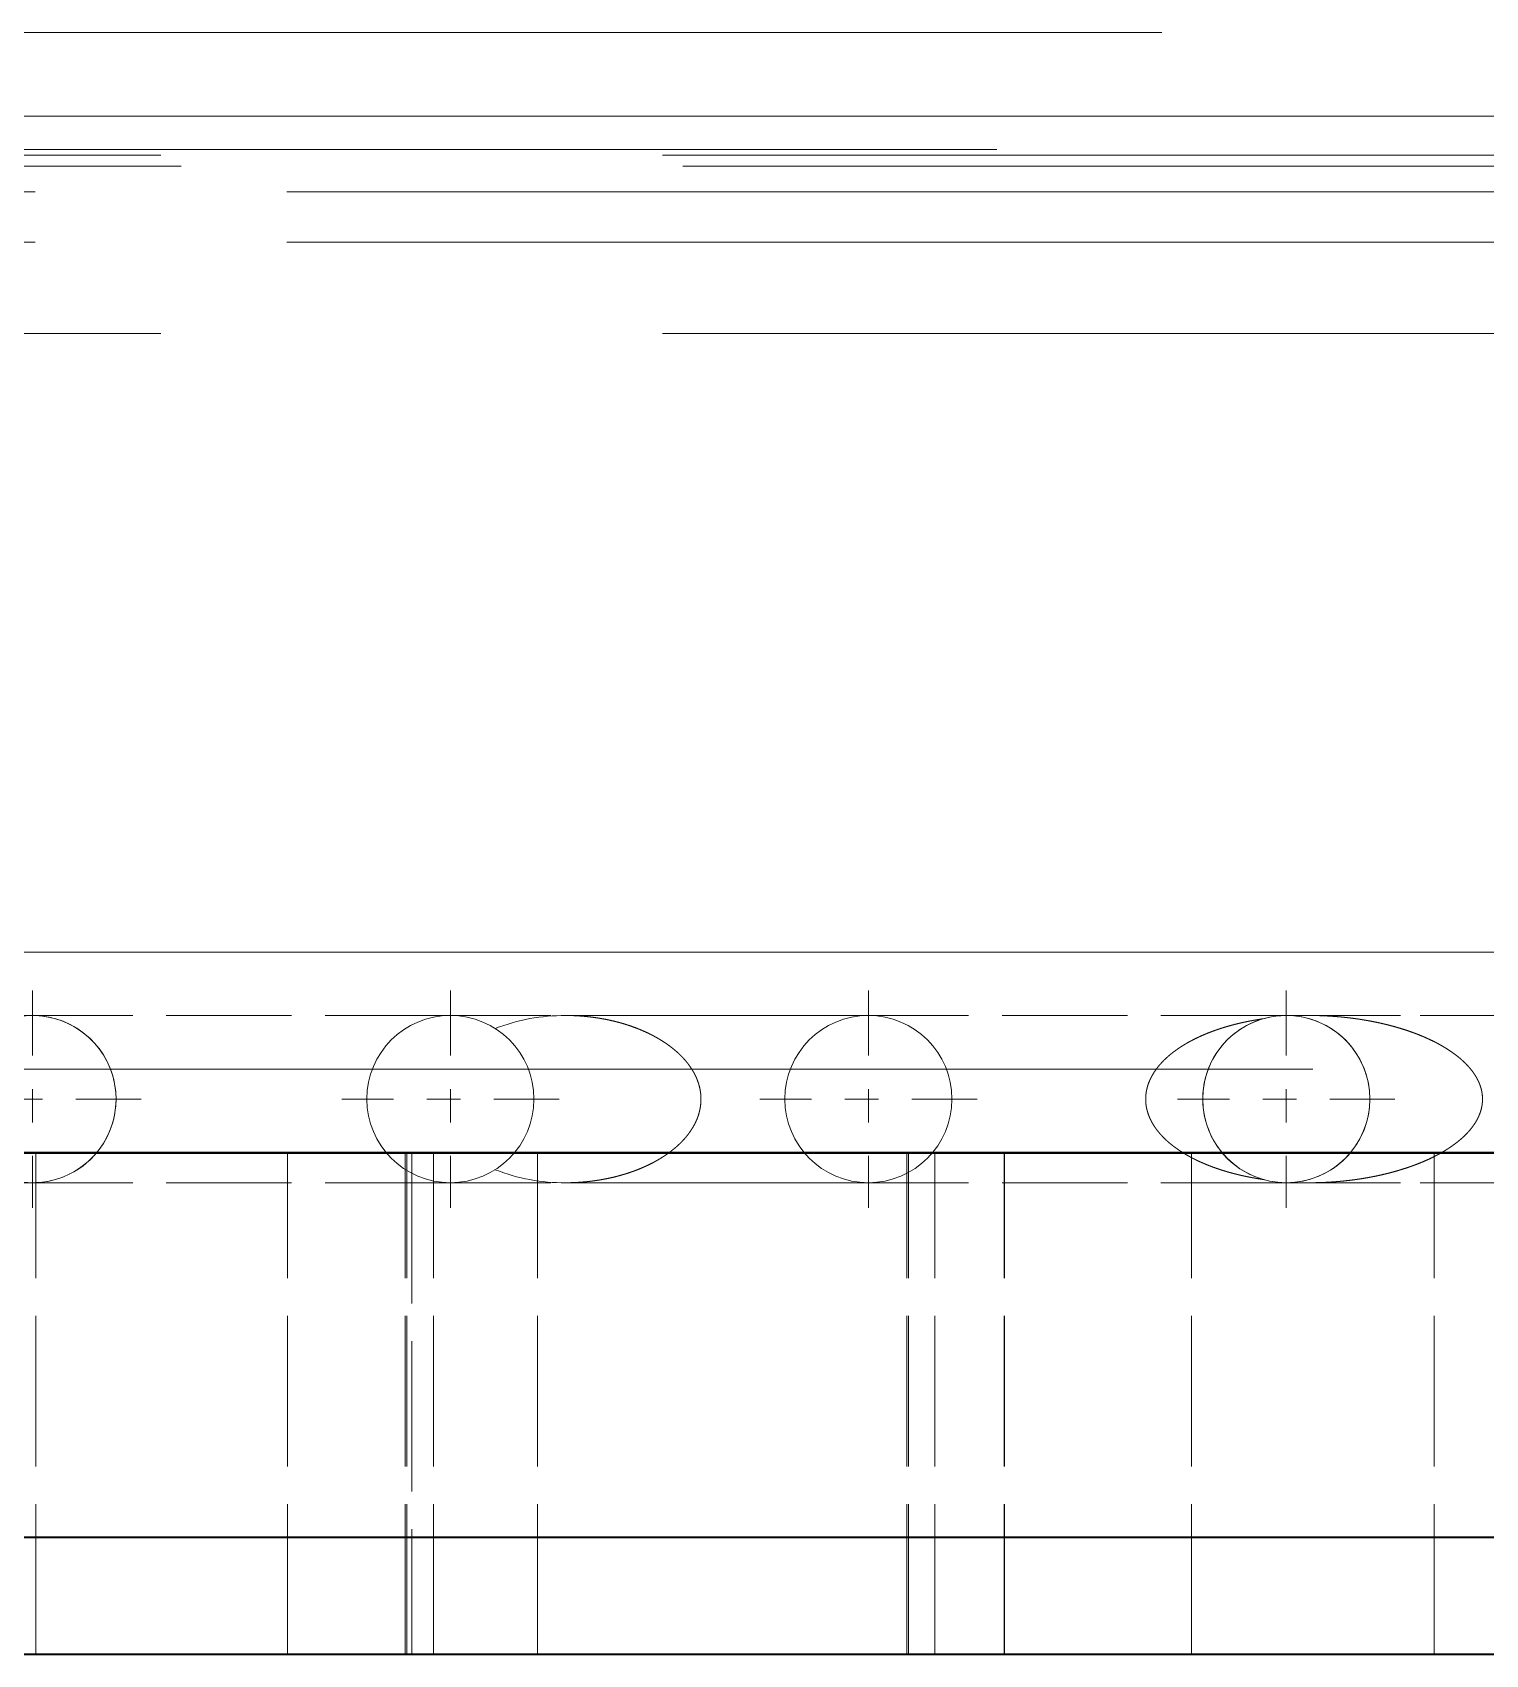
# Model space of a CAD drawing. Extents: x 23 to 587, y 4 to 413.
# Drawn here: x 74.29 to 78.636, y 213.35 to 218.2 of the extents above; entities that cross this region are included whole.
import ezdxf

# ---------------------------------------------------------------- set-up
doc = ezdxf.new("R2010")
doc.units = 0
doc.linetypes.add('DASHDOT', pattern=[18.5, 12, -3, 0.5, -3])
doc.linetypes.add('DASHED', pattern=[15, 12, -3])
doc.layers.get('0').update_dxf_attribs({"lineweight": 13})

# ---------------------------------------------------------------- blocks, each defined once
blk = doc.blocks.new('BLOCK6873')
at = {"color": 7, "linetype": 'DASHDOT', "lineweight": 13, "ltscale": 0.0325}
for p, q in [((-25.7685, 2.4715), (-25.7685, 1.1715)), ((-25.1185, 1.8215), (-26.4185, 1.8215))]:
    blk.add_line(p, q, dxfattribs=at)
blk = doc.blocks.new('BLOCK6874')
at = {"color": 7, "linetype": 'DASHDOT', "lineweight": 13, "ltscale": 0.0325}
for p, q in [((-23.2685, 2.4715), (-23.2685, 1.1715)), ((-22.6185, 1.8215), (-23.9185, 1.8215))]:
    blk.add_line(p, q, dxfattribs=at)
blk = doc.blocks.new('BLOCK6875')
at = {"color": 7, "linetype": 'DASHDOT', "lineweight": 13, "ltscale": 0.0325}
for p, q in [((-28.2685, 2.4715), (-28.2685, 1.1715)), ((-27.6185, 1.8215), (-28.9185, 1.8215))]:
    blk.add_line(p, q, dxfattribs=at)
blk = doc.blocks.new('BLOCK6876')
at = {"color": 7, "linetype": 'DASHDOT', "lineweight": 13, "ltscale": 0.0325}
for p, q in [((-30.7685, 2.4715), (-30.7685, 1.1715)), ((-30.1185, 1.8215), (-31.4185, 1.8215))]:
    blk.add_line(p, q, dxfattribs=at)
blk = doc.blocks.new('BLOCK6915')
at = {"color": 7, "linetype": 'DASHED', "lineweight": 13}
for p, q in [((-9.0131, 8.2), (-41.7922, 8.2)), ((63.8, 7.7), (-63.8, 7.7)), ((-49.3649, 7.7), (-23.6668, 7.7)), ((-9.0997, 7.7), (-41.8788, 7.7)), ((-9.0997, 7.7), (-41.8788, 7.7)), ((-23.6668, 7.7), (49.3649, 7.7)), ((35, 7.5), (-35, 7.5)), ((0, 7.466), (-49.5, 7.466)), ((-41.8788, 7.4), (-9.0997, 7.4)), ((-23.7316, 7.466), (0, 7.466)), ((-44.2468, 7.2463), (38.8302, 7.2463)), ((44.2468, 7.2463), (-38.8302, 7.2463)), ((-44.2468, 6.9463), (38.8301, 6.9463)), ((44.2468, 6.9463), (-38.8301, 6.9463)), ((0, 6.4), (-49.5, 6.4)), ((63.8, 2.7), (-63.8, 2.7)), ((61.5, 2.7), (-61.5, 2.7)), ((-50.1104, 2.7), (50.3896, 2.7)), ((-50.1104, 2), (50.3896, 2)), ((-85, -0.8), (85, -0.8))]:
    blk.add_line(p, q, dxfattribs=at)
at = {"color": 7, "linetype": 'DASHED', "lineweight": 13, "ltscale": 0.0625}
for p, q in [((-30.7685, 2.3215), (-33.2685, 2.3215)), ((-30.7685, 2.3215), (-33.2685, 2.3215)), ((-30.7685, 2.3215), (-33.2685, 2.3215)), ((-30.7685, 2.3215), (-33.2685, 2.3215)), ((-30.7685, 2.3215), (-33.2685, 2.3215)), ((-30.7685, 2.3215), (-33.2685, 2.3215)), ((-30.7685, 2.3215), (-33.2685, 2.3215)), ((-30.7685, 2.3215), (-33.2685, 2.3215)), ((-30.7685, 2.3215), (-33.2685, 2.3215)), ((-30.7685, 2.3215), (-33.2685, 2.3215)), ((-30.7685, 2.3215), (-33.2685, 2.3215)), ((-30.7685, 2.3215), (-33.2685, 2.3215)), ((-30.7685, 2.3215), (-33.2685, 2.3215)), ((-30.7685, 2.3215), (-33.2685, 2.3215)), ((-30.7685, 2.3215), (-33.2685, 2.3215)), ((-30.7685, 2.3215), (-33.2685, 2.3215)), ((-30.7685, 2.3215), (-33.2685, 2.3215)), ((-30.7685, 2.3215), (-33.2685, 2.3215)), ((-30.7685, 2.3215), (-33.2685, 2.3215)), ((-30.7685, 2.3215), (-33.2685, 2.3215)), ((-30.7685, 2.3215), (-33.2685, 2.3215)), ((-30.7685, 2.3215), (-33.2685, 2.3215)), ((-30.7685, 2.3215), (-33.2685, 2.3215)), ((-30.7685, 2.3215), (-33.2685, 2.3215)), ((-30.7685, 2.3215), (-33.2685, 2.3215)), ((-30.7685, 2.3215), (-33.2685, 2.3215)), ((-30.7685, 2.3215), (-33.2685, 2.3215)), ((-30.7685, 2.3215), (-33.2685, 2.3215)), ((-30.7685, 2.3215), (-33.2685, 2.3215)), ((-30.7685, 2.3215), (-33.2685, 2.3215)), ((-30.7685, 2.3215), (-33.2685, 2.3215)), ((-28.2685, 2.3215), (-30.7685, 2.3215)), ((-28.2685, 2.3215), (-30.7685, 2.3215)), ((-28.2685, 2.3215), (-30.7685, 2.3215)), ((-28.2685, 2.3215), (-30.7685, 2.3215)), ((-28.2685, 2.3215), (-30.7685, 2.3215)), ((-28.2685, 2.3215), (-30.7685, 2.3215)), ((-28.2685, 2.3215), (-30.7685, 2.3215)), ((-28.2685, 2.3215), (-30.7685, 2.3215)), ((-28.2685, 2.3215), (-30.7685, 2.3215)), ((-28.2685, 2.3215), (-30.7685, 2.3215)), ((-28.2685, 2.3215), (-30.7685, 2.3215)), ((-28.2685, 2.3215), (-30.7685, 2.3215)), ((-28.2685, 2.3215), (-30.7685, 2.3215)), ((-28.2685, 2.3215), (-30.7685, 2.3215)), ((-28.2685, 2.3215), (-30.7685, 2.3215)), ((-28.2685, 2.3215), (-30.7685, 2.3215)), ((-28.2685, 2.3215), (-30.7685, 2.3215)), ((-28.2685, 2.3215), (-30.7685, 2.3215)), ((-28.2685, 2.3215), (-30.7685, 2.3215)), ((-28.2685, 2.3215), (-30.7685, 2.3215)), ((-28.2685, 2.3215), (-30.7685, 2.3215)), ((-28.2685, 2.3215), (-30.7685, 2.3215)), ((-28.2685, 2.3215), (-30.7685, 2.3215)), ((-28.2685, 2.3215), (-30.7685, 2.3215)), ((-28.2685, 2.3215), (-30.7685, 2.3215)), ((-28.2685, 2.3215), (-30.7685, 2.3215)), ((-28.2685, 2.3215), (-30.7685, 2.3215)), ((-28.2685, 2.3215), (-30.7685, 2.3215)), ((-28.2685, 2.3215), (-30.7685, 2.3215)), ((-28.2685, 2.3215), (-30.7685, 2.3215)), ((-28.2685, 2.3215), (-30.7685, 2.3215)), ((-28.2685, 2.3215), (-30.7685, 2.3215)), ((-28.2685, 2.3215), (-30.7685, 2.3215)), ((-25.7685, 2.3215), (-28.2685, 2.3215)), ((-25.7685, 2.3215), (-28.2685, 2.3215)), ((-25.7685, 2.3215), (-28.2685, 2.3215)), ((-25.7685, 2.3215), (-28.2685, 2.3215)), ((-25.7685, 2.3215), (-28.2685, 2.3215)), ((-25.7685, 2.3215), (-28.2685, 2.3215)), ((-25.7685, 2.3215), (-28.2685, 2.3215)), ((-25.7685, 2.3215), (-28.2685, 2.3215)), ((-25.7685, 2.3215), (-28.2685, 2.3215)), ((-25.7685, 2.3215), (-28.2685, 2.3215)), ((-25.7685, 2.3215), (-28.2685, 2.3215)), ((-25.7685, 2.3215), (-28.2685, 2.3215)), ((-25.7685, 2.3215), (-28.2685, 2.3215)), ((-25.7685, 2.3215), (-28.2685, 2.3215)), ((-25.7685, 2.3215), (-28.2685, 2.3215)), ((-25.7685, 2.3215), (-28.2685, 2.3215)), ((-25.7685, 2.3215), (-28.2685, 2.3215)), ((-25.7685, 2.3215), (-28.2685, 2.3215)), ((-25.7685, 2.3215), (-28.2685, 2.3215)), ((-25.7685, 2.3215), (-28.2685, 2.3215)), ((-25.7685, 2.3215), (-28.2685, 2.3215)), ((-25.7685, 2.3215), (-28.2685, 2.3215)), ((-25.7685, 2.3215), (-28.2685, 2.3215)), ((-25.7685, 2.3215), (-28.2685, 2.3215)), ((-25.7685, 2.3215), (-28.2685, 2.3215)), ((-25.7685, 2.3215), (-28.2685, 2.3215)), ((-25.7685, 2.3215), (-28.2685, 2.3215)), ((-25.7685, 2.3215), (-28.2685, 2.3215)), ((-25.7685, 2.3215), (-28.2685, 2.3215)), ((-25.7685, 2.3215), (-28.2685, 2.3215)), ((-25.7685, 2.3215), (-28.2685, 2.3215)), ((-25.7685, 2.3215), (-28.2685, 2.3215)), ((-25.7685, 2.3215), (-28.2685, 2.3215)), ((-23.2685, 2.3215), (-25.7685, 2.3215)), ((-23.2685, 2.3215), (-25.7685, 2.3215)), ((-23.2685, 2.3215), (-25.7685, 2.3215)), ((-23.2685, 2.3215), (-25.7685, 2.3215)), ((-23.2685, 2.3215), (-25.7685, 2.3215)), ((-23.2685, 2.3215), (-25.7685, 2.3215)), ((-23.2685, 2.3215), (-25.7685, 2.3215)), ((-23.2685, 2.3215), (-25.7685, 2.3215)), ((-23.2685, 2.3215), (-25.7685, 2.3215)), ((-23.2685, 2.3215), (-25.7685, 2.3215)), ((-23.2685, 2.3215), (-25.7685, 2.3215)), ((-23.2685, 2.3215), (-25.7685, 2.3215)), ((-23.2685, 2.3215), (-25.7685, 2.3215)), ((-23.2685, 2.3215), (-25.7685, 2.3215)), ((-23.2685, 2.3215), (-25.7685, 2.3215)), ((-23.2685, 2.3215), (-25.7685, 2.3215)), ((-23.2685, 2.3215), (-25.7685, 2.3215)), ((-23.2685, 2.3215), (-25.7685, 2.3215)), ((-23.2685, 2.3215), (-25.7685, 2.3215)), ((-23.2685, 2.3215), (-25.7685, 2.3215)), ((-23.2685, 2.3215), (-25.7685, 2.3215)), ((-23.2685, 2.3215), (-25.7685, 2.3215)), ((-23.2685, 2.3215), (-25.7685, 2.3215)), ((-23.2685, 2.3215), (-25.7685, 2.3215)), ((-23.2685, 2.3215), (-25.7685, 2.3215)), ((-23.2685, 2.3215), (-25.7685, 2.3215)), ((-23.2685, 2.3215), (-25.7685, 2.3215)), ((-23.2685, 2.3215), (-25.7685, 2.3215)), ((-23.2685, 2.3215), (-25.7685, 2.3215)), ((-23.2685, 2.3215), (-25.7685, 2.3215)), ((-23.2685, 2.3215), (-25.7685, 2.3215)), ((-23.2685, 2.3215), (-25.7685, 2.3215)), ((-23.2685, 2.3215), (-25.7685, 2.3215)), ((-23.2685, 2.3215), (-25.7685, 2.3215)), ((-23.2685, 2.3215), (-25.7685, 2.3215)), ((-20.7685, 2.3215), (-23.2685, 2.3215)), ((-20.7685, 2.3215), (-23.2685, 2.3215)), ((-20.7685, 2.3215), (-23.2685, 2.3215)), ((-20.7685, 2.3215), (-23.2685, 2.3215)), ((-20.7685, 2.3215), (-23.2685, 2.3215)), ((-20.7685, 2.3215), (-23.2685, 2.3215)), ((-20.7685, 2.3215), (-23.2685, 2.3215)), ((-20.7685, 2.3215), (-23.2685, 2.3215)), ((-20.7685, 2.3215), (-23.2685, 2.3215)), ((-20.7685, 2.3215), (-23.2685, 2.3215)), ((-20.7685, 2.3215), (-23.2685, 2.3215)), ((-20.7685, 2.3215), (-23.2685, 2.3215)), ((-20.7685, 2.3215), (-23.2685, 2.3215)), ((-20.7685, 2.3215), (-23.2685, 2.3215)), ((-20.7685, 2.3215), (-23.2685, 2.3215)), ((-20.7685, 2.3215), (-23.2685, 2.3215)), ((-20.7685, 2.3215), (-23.2685, 2.3215)), ((-20.7685, 2.3215), (-23.2685, 2.3215)), ((-20.7685, 2.3215), (-23.2685, 2.3215)), ((-20.7685, 2.3215), (-23.2685, 2.3215)), ((-20.7685, 2.3215), (-23.2685, 2.3215)), ((-20.7685, 2.3215), (-23.2685, 2.3215)), ((-20.7685, 2.3215), (-23.2685, 2.3215)), ((-20.7685, 2.3215), (-23.2685, 2.3215)), ((-20.7685, 2.3215), (-23.2685, 2.3215)), ((-20.7685, 2.3215), (-23.2685, 2.3215)), ((-20.7685, 2.3215), (-23.2685, 2.3215)), ((-20.7685, 2.3215), (-23.2685, 2.3215)), ((-20.7685, 2.3215), (-23.2685, 2.3215)), ((-20.7685, 2.3215), (-23.2685, 2.3215)), ((-20.7685, 2.3215), (-23.2685, 2.3215)), ((-20.7685, 2.3215), (-23.2685, 2.3215)), ((-20.7685, 2.3215), (-23.2685, 2.3215)), ((-20.7685, 2.3215), (-23.2685, 2.3215)), ((-20.7685, 2.3215), (-23.2685, 2.3215)), ((-30.7685, 1.3215), (-33.2685, 1.3215)), ((-30.7685, 1.3215), (-33.2685, 1.3215)), ((-30.7685, 1.3215), (-33.2685, 1.3215)), ((-30.7685, 1.3215), (-33.2685, 1.3215)), ((-30.7685, 1.3215), (-33.2685, 1.3215)), ((-30.7685, 1.3215), (-33.2685, 1.3215)), ((-30.7685, 1.3215), (-33.2685, 1.3215)), ((-30.7685, 1.3215), (-33.2685, 1.3215)), ((-30.7685, 1.3215), (-33.2685, 1.3215)), ((-30.7685, 1.3215), (-33.2685, 1.3215)), ((-30.7685, 1.3215), (-33.2685, 1.3215)), ((-30.7685, 1.3215), (-33.2685, 1.3215)), ((-30.7685, 1.3215), (-33.2685, 1.3215)), ((-30.7685, 1.3215), (-33.2685, 1.3215)), ((-30.7685, 1.3215), (-33.2685, 1.3215)), ((-30.7685, 1.3215), (-33.2685, 1.3215)), ((-30.7685, 1.3215), (-33.2685, 1.3215)), ((-30.7685, 1.3215), (-33.2685, 1.3215)), ((-30.7685, 1.3215), (-33.2685, 1.3215)), ((-30.7685, 1.3215), (-33.2685, 1.3215)), ((-30.7685, 1.3215), (-33.2685, 1.3215)), ((-30.7685, 1.3215), (-33.2685, 1.3215)), ((-30.7685, 1.3215), (-33.2685, 1.3215)), ((-30.7685, 1.3215), (-33.2685, 1.3215)), ((-30.7685, 1.3215), (-33.2685, 1.3215)), ((-30.7685, 1.3215), (-33.2685, 1.3215)), ((-30.7685, 1.3215), (-33.2685, 1.3215)), ((-30.7685, 1.3215), (-33.2685, 1.3215)), ((-30.7685, 1.3215), (-33.2685, 1.3215)), ((-30.7685, 1.3215), (-33.2685, 1.3215)), ((-30.7685, 1.3215), (-33.2685, 1.3215)), ((-28.2685, 1.3215), (-30.7685, 1.3215)), ((-28.2685, 1.3215), (-30.7685, 1.3215)), ((-28.2685, 1.3215), (-30.7685, 1.3215)), ((-28.2685, 1.3215), (-30.7685, 1.3215)), ((-28.2685, 1.3215), (-30.7685, 1.3215)), ((-28.2685, 1.3215), (-30.7685, 1.3215)), ((-28.2685, 1.3215), (-30.7685, 1.3215)), ((-28.2685, 1.3215), (-30.7685, 1.3215)), ((-28.2685, 1.3215), (-30.7685, 1.3215)), ((-28.2685, 1.3215), (-30.7685, 1.3215)), ((-28.2685, 1.3215), (-30.7685, 1.3215)), ((-28.2685, 1.3215), (-30.7685, 1.3215)), ((-28.2685, 1.3215), (-30.7685, 1.3215)), ((-28.2685, 1.3215), (-30.7685, 1.3215)), ((-28.2685, 1.3215), (-30.7685, 1.3215)), ((-28.2685, 1.3215), (-30.7685, 1.3215)), ((-28.2685, 1.3215), (-30.7685, 1.3215)), ((-28.2685, 1.3215), (-30.7685, 1.3215)), ((-28.2685, 1.3215), (-30.7685, 1.3215)), ((-28.2685, 1.3215), (-30.7685, 1.3215)), ((-28.2685, 1.3215), (-30.7685, 1.3215)), ((-28.2685, 1.3215), (-30.7685, 1.3215)), ((-28.2685, 1.3215), (-30.7685, 1.3215)), ((-28.2685, 1.3215), (-30.7685, 1.3215)), ((-28.2685, 1.3215), (-30.7685, 1.3215)), ((-28.2685, 1.3215), (-30.7685, 1.3215)), ((-28.2685, 1.3215), (-30.7685, 1.3215)), ((-28.2685, 1.3215), (-30.7685, 1.3215)), ((-28.2685, 1.3215), (-30.7685, 1.3215)), ((-28.2685, 1.3215), (-30.7685, 1.3215)), ((-28.2685, 1.3215), (-30.7685, 1.3215)), ((-28.2685, 1.3215), (-30.7685, 1.3215)), ((-28.2685, 1.3215), (-30.7685, 1.3215)), ((-25.7685, 1.3215), (-28.2685, 1.3215)), ((-25.7685, 1.3215), (-28.2685, 1.3215)), ((-25.7685, 1.3215), (-28.2685, 1.3215)), ((-25.7685, 1.3215), (-28.2685, 1.3215)), ((-25.7685, 1.3215), (-28.2685, 1.3215)), ((-25.7685, 1.3215), (-28.2685, 1.3215)), ((-25.7685, 1.3215), (-28.2685, 1.3215)), ((-25.7685, 1.3215), (-28.2685, 1.3215)), ((-25.7685, 1.3215), (-28.2685, 1.3215)), ((-25.7685, 1.3215), (-28.2685, 1.3215)), ((-25.7685, 1.3215), (-28.2685, 1.3215)), ((-25.7685, 1.3215), (-28.2685, 1.3215)), ((-25.7685, 1.3215), (-28.2685, 1.3215)), ((-25.7685, 1.3215), (-28.2685, 1.3215)), ((-25.7685, 1.3215), (-28.2685, 1.3215)), ((-25.7685, 1.3215), (-28.2685, 1.3215)), ((-25.7685, 1.3215), (-28.2685, 1.3215)), ((-25.7685, 1.3215), (-28.2685, 1.3215)), ((-25.7685, 1.3215), (-28.2685, 1.3215)), ((-25.7685, 1.3215), (-28.2685, 1.3215)), ((-25.7685, 1.3215), (-28.2685, 1.3215)), ((-25.7685, 1.3215), (-28.2685, 1.3215)), ((-25.7685, 1.3215), (-28.2685, 1.3215)), ((-25.7685, 1.3215), (-28.2685, 1.3215)), ((-25.7685, 1.3215), (-28.2685, 1.3215)), ((-25.7685, 1.3215), (-28.2685, 1.3215)), ((-25.7685, 1.3215), (-28.2685, 1.3215)), ((-25.7685, 1.3215), (-28.2685, 1.3215)), ((-25.7685, 1.3215), (-28.2685, 1.3215)), ((-25.7685, 1.3215), (-28.2685, 1.3215)), ((-25.7685, 1.3215), (-28.2685, 1.3215)), ((-25.7685, 1.3215), (-28.2685, 1.3215)), ((-25.7685, 1.3215), (-28.2685, 1.3215)), ((-23.2685, 1.3215), (-25.7685, 1.3215)), ((-23.2685, 1.3215), (-25.7685, 1.3215)), ((-23.2685, 1.3215), (-25.7685, 1.3215)), ((-23.2685, 1.3215), (-25.7685, 1.3215)), ((-23.2685, 1.3215), (-25.7685, 1.3215)), ((-23.2685, 1.3215), (-25.7685, 1.3215)), ((-23.2685, 1.3215), (-25.7685, 1.3215)), ((-23.2685, 1.3215), (-25.7685, 1.3215)), ((-23.2685, 1.3215), (-25.7685, 1.3215)), ((-23.2685, 1.3215), (-25.7685, 1.3215)), ((-23.2685, 1.3215), (-25.7685, 1.3215)), ((-23.2685, 1.3215), (-25.7685, 1.3215)), ((-23.2685, 1.3215), (-25.7685, 1.3215)), ((-23.2685, 1.3215), (-25.7685, 1.3215)), ((-23.2685, 1.3215), (-25.7685, 1.3215)), ((-23.2685, 1.3215), (-25.7685, 1.3215)), ((-23.2685, 1.3215), (-25.7685, 1.3215)), ((-23.2685, 1.3215), (-25.7685, 1.3215)), ((-23.2685, 1.3215), (-25.7685, 1.3215)), ((-23.2685, 1.3215), (-25.7685, 1.3215)), ((-23.2685, 1.3215), (-25.7685, 1.3215)), ((-23.2685, 1.3215), (-25.7685, 1.3215)), ((-23.2685, 1.3215), (-25.7685, 1.3215)), ((-23.2685, 1.3215), (-25.7685, 1.3215)), ((-23.2685, 1.3215), (-25.7685, 1.3215)), ((-23.2685, 1.3215), (-25.7685, 1.3215)), ((-23.2685, 1.3215), (-25.7685, 1.3215)), ((-23.2685, 1.3215), (-25.7685, 1.3215)), ((-23.2685, 1.3215), (-25.7685, 1.3215)), ((-23.2685, 1.3215), (-25.7685, 1.3215)), ((-23.2685, 1.3215), (-25.7685, 1.3215)), ((-23.2685, 1.3215), (-25.7685, 1.3215)), ((-23.2685, 1.3215), (-25.7685, 1.3215)), ((-23.2685, 1.3215), (-25.7685, 1.3215)), ((-23.2685, 1.3215), (-25.7685, 1.3215)), ((-20.7685, 1.3215), (-23.2685, 1.3215)), ((-20.7685, 1.3215), (-23.2685, 1.3215)), ((-20.7685, 1.3215), (-23.2685, 1.3215)), ((-20.7685, 1.3215), (-23.2685, 1.3215)), ((-20.7685, 1.3215), (-23.2685, 1.3215)), ((-20.7685, 1.3215), (-23.2685, 1.3215)), ((-20.7685, 1.3215), (-23.2685, 1.3215)), ((-20.7685, 1.3215), (-23.2685, 1.3215)), ((-20.7685, 1.3215), (-23.2685, 1.3215)), ((-20.7685, 1.3215), (-23.2685, 1.3215)), ((-20.7685, 1.3215), (-23.2685, 1.3215)), ((-20.7685, 1.3215), (-23.2685, 1.3215)), ((-20.7685, 1.3215), (-23.2685, 1.3215)), ((-20.7685, 1.3215), (-23.2685, 1.3215)), ((-20.7685, 1.3215), (-23.2685, 1.3215)), ((-20.7685, 1.3215), (-23.2685, 1.3215)), ((-20.7685, 1.3215), (-23.2685, 1.3215)), ((-20.7685, 1.3215), (-23.2685, 1.3215)), ((-20.7685, 1.3215), (-23.2685, 1.3215)), ((-20.7685, 1.3215), (-23.2685, 1.3215)), ((-20.7685, 1.3215), (-23.2685, 1.3215)), ((-20.7685, 1.3215), (-23.2685, 1.3215)), ((-20.7685, 1.3215), (-23.2685, 1.3215)), ((-20.7685, 1.3215), (-23.2685, 1.3215)), ((-20.7685, 1.3215), (-23.2685, 1.3215)), ((-20.7685, 1.3215), (-23.2685, 1.3215)), ((-20.7685, 1.3215), (-23.2685, 1.3215)), ((-20.7685, 1.3215), (-23.2685, 1.3215)), ((-20.7685, 1.3215), (-23.2685, 1.3215)), ((-20.7685, 1.3215), (-23.2685, 1.3215)), ((-20.7685, 1.3215), (-23.2685, 1.3215)), ((-20.7685, 1.3215), (-23.2685, 1.3215)), ((-20.7685, 1.3215), (-23.2685, 1.3215)), ((-20.7685, 1.3215), (-23.2685, 1.3215)), ((-20.7685, 1.3215), (-23.2685, 1.3215))]:
    blk.add_line(p, q, dxfattribs=at)
at = {"color": 7, "linetype": 'DASHED', "lineweight": 13, "ltscale": 0.010371}
for p, q in [((-30.7685, 2.3215), (-31.1834, 2.3215)), ((-30.7685, 2.3215), (-31.1834, 2.3215)), ((-30.7685, 1.3215), (-31.1834, 1.3215)), ((-30.7685, 1.3215), (-31.1834, 1.3215))]:
    blk.add_line(p, q, dxfattribs=at)
at = {"color": 7, "linetype": 'DASHED', "lineweight": 13, "ltscale": 0.045267}
for p, q in [((-25.7685, 2.3215), (-27.5792, 2.3215)), ((-25.7685, 2.3215), (-27.5792, 2.3215)), ((-25.7685, 1.3215), (-27.5792, 1.3215)), ((-25.7685, 1.3215), (-27.5792, 1.3215))]:
    blk.add_line(p, q, dxfattribs=at)
at = {"color": 7, "linetype": 'DASHED', "lineweight": 13, "ltscale": 0.00115}
for p, q in [((-23.2226, 2.3194), (-23.2685, 2.3215)), ((-23.2226, 1.3236), (-23.2685, 1.3215))]:
    blk.add_line(p, q, dxfattribs=at)
at = {"color": 7, "linetype": 'DASHED', "lineweight": 13, "ltscale": 0.002304}
for p, q in [((-23.1306, 2.3215), (-23.2227, 2.3194)), ((-23.1306, 2.3215), (-23.2227, 2.3194)), ((-23.1306, 1.3215), (-23.2227, 1.3236))]:
    blk.add_line(p, q, dxfattribs=at)
at = {"color": 7, "linetype": 'DASHED', "lineweight": 13, "ltscale": 0.059052}
for p, q in [((-20.7685, 2.3215), (-23.1306, 2.3215)), ((-20.7685, 2.3215), (-23.1306, 2.3215)), ((-20.7685, 1.3215), (-23.1306, 1.3215)), ((-20.7685, 1.3215), (-23.1306, 1.3215))]:
    blk.add_line(p, q, dxfattribs=at)
at = {"color": 7, "lineweight": 35}
for p, q in [((-85, 1.5), (85, 1.5)), ((-68, 1.5), (68, 1.5)), ((61.5, 1.5), (-61.5, 1.5)), ((85, -0.8), (-85, -0.8)), ((85, -1.5), (-85, -1.5))]:
    blk.add_line(p, q, dxfattribs=at)
at = {"color": 7, "linetype": 'DASHED', "lineweight": 13, "ltscale": 0.075}
for p, q in [((-30.7479, -1.5), (-30.7479, 1.5)), ((-30.7477, -1.5), (-30.7477, 1.5)), ((-29.2426, -1.5), (-29.2426, 1.5)), ((-29.2426, -1.5), (-29.2426, 1.5)), ((-28.5381, -1.5), (-28.5381, 1.5)), ((-28.5381, -1.5), (-28.5381, 1.5)), ((-28.5293, -1.5), (-28.5293, 1.5)), ((-28.5289, -1.5), (-28.5289, 1.5)), ((-28.5, 1.5), (-28.5, -1.5)), ((-28.3701, -1.5), (-28.3701, 1.5)), ((-28.3701, -1.5), (-28.3701, 1.5)), ((-27.7479, -1.5), (-27.7479, 1.5)), ((-27.7477, -1.5), (-27.7477, 1.5)), ((-25.5381, -1.5), (-25.5381, 1.5)), ((-25.5381, -1.5), (-25.5381, 1.5)), ((-25.5293, -1.5), (-25.5293, 1.5)), ((-25.5289, -1.5), (-25.5289, 1.5)), ((-25.3701, -1.5), (-25.3701, 1.5)), ((-25.3701, -1.5), (-25.3701, 1.5)), ((-24.9553, -1.5), (-24.9553, 1.5)), ((-24.9547, -1.5), (-24.9547, 1.5)), ((-23.8358, -1.5), (-23.8358, 1.5)), ((-23.8358, -1.5), (-23.8358, 1.5)), ((-22.3836, -1.5), (-22.3836, 1.5)), ((-22.3836, -1.5), (-22.3836, 1.5))]:
    blk.add_line(p, q, dxfattribs=at)
at = {"color": 7, "linetype": 'DASHED', "lineweight": 13, "ltscale": 0.0023}
blk.add_line((-23.1308, 1.3215), (-23.2227, 1.3236), dxfattribs=at)
at = {"color": 7, "linetype": 'DASHED', "lineweight": 13}
for centre in [(-28.2685, 1.8215), (-28.2685, 1.8215), (-25.7685, 1.8215), (-25.7685, 1.8215), (-23.2685, 1.8215)]:
    blk.add_circle(centre, 0.5, dxfattribs=at)
for centre, radius, start, end in [((-30.7685, 1.8215), 0.5, 110.87092, 450), ((-30.7685, 1.8215), 0.5, 249.07628, 110.92372), ((-27.5904, 1.2014), 1.1199, 89.42751, 111.46461), ((-27.5904, 1.2014), 1.1199, 89.42751, 111.46461), ((-23.2685, 1.8215), 0.5, 90, 270.001), ((-23.2685, 1.8215), 0.5, 275.2539, 84.7461), ((-27.5904, 2.4416), 1.1199, 248.53539, 270.57249), ((-27.5904, 2.4416), 1.1199, 248.53539, 270.57249)]:
    blk.add_arc(centre, radius, start, end, dxfattribs=at)
for points, knots in [([(-26.7697, 1.8215), (-26.7697, 1.8449), (-26.772, 1.8684), (-26.7767, 1.8918), (-26.7898, 1.9366), (-26.8102, 1.9782), (-26.8218, 1.9979), (-26.8838, 2.0889), (-26.9694, 2.1571), (-27.0419, 2.2), (-27.1901, 2.2665), (-27.3459, 2.3035), (-27.4238, 2.3155), (-27.5015, 2.3215), (-27.5792, 2.3215)], [0, 0, 0, 0, 0, 0, 0.203193, 0.203193, 0.203193, 0.407332, 0.407332, 0.407332, 1.191113, 1.191113, 1.191113, 1.948358, 1.948358, 1.948358, 1.948358, 1.948358, 1.948358]), ([(-26.7697, 1.8215), (-26.7697, 1.8449), (-26.772, 1.8684), (-26.7767, 1.8918), (-26.7898, 1.9366), (-26.8102, 1.9782), (-26.8218, 1.9979), (-26.8838, 2.0889), (-26.9694, 2.1571), (-27.0419, 2.2), (-27.1901, 2.2665), (-27.3459, 2.3035), (-27.4238, 2.3155), (-27.5015, 2.3215), (-27.5792, 2.3215)], [0, 0, 0, 0, 0, 0, 0.203193, 0.203193, 0.203193, 0.407332, 0.407332, 0.407332, 1.191113, 1.191113, 1.191113, 1.948358, 1.948358, 1.948358, 1.948358, 1.948358, 1.948358]), ([(-24.1097, 1.8215), (-24.1097, 1.8415), (-24.1078, 1.8615), (-24.104, 1.8812), (-24.0875, 1.9383), (-24.0576, 1.9901), (-24.0335, 2.021), (-23.9558, 2.1027), (-23.8615, 2.1623), (-23.7968, 2.1947), (-23.6809, 2.2413), (-23.561, 2.2736), (-23.5099, 2.285), (-23.4585, 2.2945), (-23.4069, 2.302)], [0, 0, 0, 0, 0, 0, 0.173293, 0.173293, 0.173293, 0.516062, 0.516062, 0.516062, 1.186003, 1.186003, 1.186003, 1.674574, 1.674574, 1.674574, 1.674574, 1.674574, 1.674574]), ([(-24.1097, 1.8215), (-24.1097, 1.8415), (-24.1078, 1.8615), (-24.104, 1.8812), (-24.0875, 1.9383), (-24.0576, 1.9901), (-24.0335, 2.021), (-23.9558, 2.1027), (-23.8615, 2.1623), (-23.7968, 2.1947), (-23.6809, 2.2413), (-23.561, 2.2736), (-23.5099, 2.285), (-23.4585, 2.2945), (-23.4069, 2.302)], [0, 0, 0, 0, 0, 0, 0.173293, 0.173293, 0.173293, 0.516062, 0.516062, 0.516062, 1.186003, 1.186003, 1.186003, 1.674574, 1.674574, 1.674574, 1.674574, 1.674574, 1.674574]), ([(-22.0949, 1.8215), (-22.0949, 1.8395), (-22.0966, 1.8575), (-22.1002, 1.8757), (-22.1128, 1.9191), (-22.1342, 1.9593), (-22.149, 1.9813), (-22.2143, 2.0626), (-22.2994, 2.1229), (-22.365, 2.1597), (-22.5517, 2.2443), (-22.7502, 2.2918), (-22.8755, 2.3114), (-23.0031, 2.3215), (-23.1306, 2.3215)], [0, 0, 0, 0, 0, 0, 0.156133, 0.156133, 0.156133, 0.393683, 0.393683, 0.393683, 1.082161, 1.082161, 1.082161, 2.274034, 2.274034, 2.274034, 2.274034, 2.274034, 2.274034]), ([(-22.0949, 1.8215), (-22.0949, 1.8395), (-22.0966, 1.8575), (-22.1002, 1.8757), (-22.1128, 1.9191), (-22.1342, 1.9593), (-22.149, 1.9813), (-22.2143, 2.0626), (-22.2994, 2.1229), (-22.365, 2.1597), (-22.5517, 2.2443), (-22.7502, 2.2918), (-22.8755, 2.3114), (-23.0031, 2.3215), (-23.1306, 2.3215)], [0, 0, 0, 0, 0, 0, 0.156133, 0.156133, 0.156133, 0.393683, 0.393683, 0.393683, 1.082161, 1.082161, 1.082161, 2.274034, 2.274034, 2.274034, 2.274034, 2.274034, 2.274034]), ([(-26.7697, 1.8215), (-26.7697, 1.798), (-26.772, 1.7746), (-26.7767, 1.7511), (-26.7898, 1.7063), (-26.8102, 1.6648), (-26.8218, 1.645), (-26.8838, 1.5541), (-26.9694, 1.4858), (-27.0419, 1.443), (-27.1901, 1.3764), (-27.3459, 1.3395), (-27.4238, 1.3275), (-27.5015, 1.3215), (-27.5792, 1.3215)], [0, 0, 0, 0, 0, 0, 0.203193, 0.203193, 0.203193, 0.407332, 0.407332, 0.407332, 1.191113, 1.191113, 1.191113, 1.948358, 1.948358, 1.948358, 1.948358, 1.948358, 1.948358]), ([(-26.7697, 1.8215), (-26.7697, 1.798), (-26.772, 1.7746), (-26.7767, 1.7511), (-26.7898, 1.7063), (-26.8102, 1.6648), (-26.8218, 1.645), (-26.8838, 1.5541), (-26.9694, 1.4858), (-27.0419, 1.443), (-27.1901, 1.3764), (-27.3459, 1.3395), (-27.4238, 1.3275), (-27.5015, 1.3215), (-27.5792, 1.3215)], [0, 0, 0, 0, 0, 0, 0.203193, 0.203193, 0.203193, 0.407332, 0.407332, 0.407332, 1.191113, 1.191113, 1.191113, 1.948358, 1.948358, 1.948358, 1.948358, 1.948358, 1.948358]), ([(-24.1097, 1.8215), (-24.1097, 1.8015), (-24.1078, 1.7815), (-24.104, 1.7617), (-24.0875, 1.7047), (-24.0576, 1.6529), (-24.0335, 1.6219), (-23.9558, 1.5402), (-23.8615, 1.4807), (-23.7968, 1.4483), (-23.6809, 1.4017), (-23.561, 1.3694), (-23.5099, 1.3579), (-23.4585, 1.3485), (-23.4069, 1.341)], [0, 0, 0, 0, 0, 0, 0.173293, 0.173293, 0.173293, 0.516062, 0.516062, 0.516062, 1.186003, 1.186003, 1.186003, 1.674574, 1.674574, 1.674574, 1.674574, 1.674574, 1.674574]), ([(-24.1097, 1.8215), (-24.1097, 1.8015), (-24.1078, 1.7815), (-24.104, 1.7617), (-24.0875, 1.7047), (-24.0576, 1.6529), (-24.0335, 1.6219), (-23.9558, 1.5402), (-23.8615, 1.4807), (-23.7968, 1.4483), (-23.6809, 1.4017), (-23.561, 1.3694), (-23.5099, 1.3579), (-23.4585, 1.3485), (-23.4069, 1.341)], [0, 0, 0, 0, 0, 0, 0.173293, 0.173293, 0.173293, 0.516062, 0.516062, 0.516062, 1.186003, 1.186003, 1.186003, 1.674574, 1.674574, 1.674574, 1.674574, 1.674574, 1.674574]), ([(-22.0949, 1.8215), (-22.0949, 1.8035), (-22.0966, 1.7854), (-22.1002, 1.7673), (-22.1128, 1.7238), (-22.1342, 1.6837), (-22.1491, 1.6616), (-22.2143, 1.5803), (-22.2995, 1.5201), (-22.365, 1.4833), (-22.5518, 1.3986), (-22.7503, 1.3512), (-22.8757, 1.3315), (-23.0033, 1.3215), (-23.1308, 1.3215)], [0, 0, 0, 0, 0, 0, 0.156157, 0.156157, 0.156157, 0.393742, 0.393742, 0.393742, 1.08232, 1.08232, 1.08232, 2.274367, 2.274367, 2.274367, 2.274367, 2.274367, 2.274367]), ([(-22.0949, 1.8215), (-22.0949, 1.8035), (-22.0966, 1.7854), (-22.1002, 1.7673), (-22.1128, 1.7238), (-22.1342, 1.6837), (-22.149, 1.6616), (-22.2143, 1.5804), (-22.2994, 1.5201), (-22.365, 1.4833), (-22.5517, 1.3986), (-22.7502, 1.3512), (-22.8755, 1.3315), (-23.0031, 1.3215), (-23.1306, 1.3215)], [0, 0, 0, 0, 0, 0, 0.156133, 0.156133, 0.156133, 0.393683, 0.393683, 0.393683, 1.082161, 1.082161, 1.082161, 2.274034, 2.274034, 2.274034, 2.274034, 2.274034, 2.274034])]:
    blk.add_open_spline(points, degree=5, knots=knots, dxfattribs=at)

msp = doc.modelspace()

# ---------------------------------------------------------------- block references
at = {"lineweight": 0, "xscale": 0.5, "yscale": 0.5, "zscale": 0.5}
for name in ['BLOCK6915', 'BLOCK6876', 'BLOCK6875', 'BLOCK6873', 'BLOCK6874']:
    msp.add_blockref(name, (89.6743, 214.1001), dxfattribs=at)

doc.saveas('drawing.dxf')
